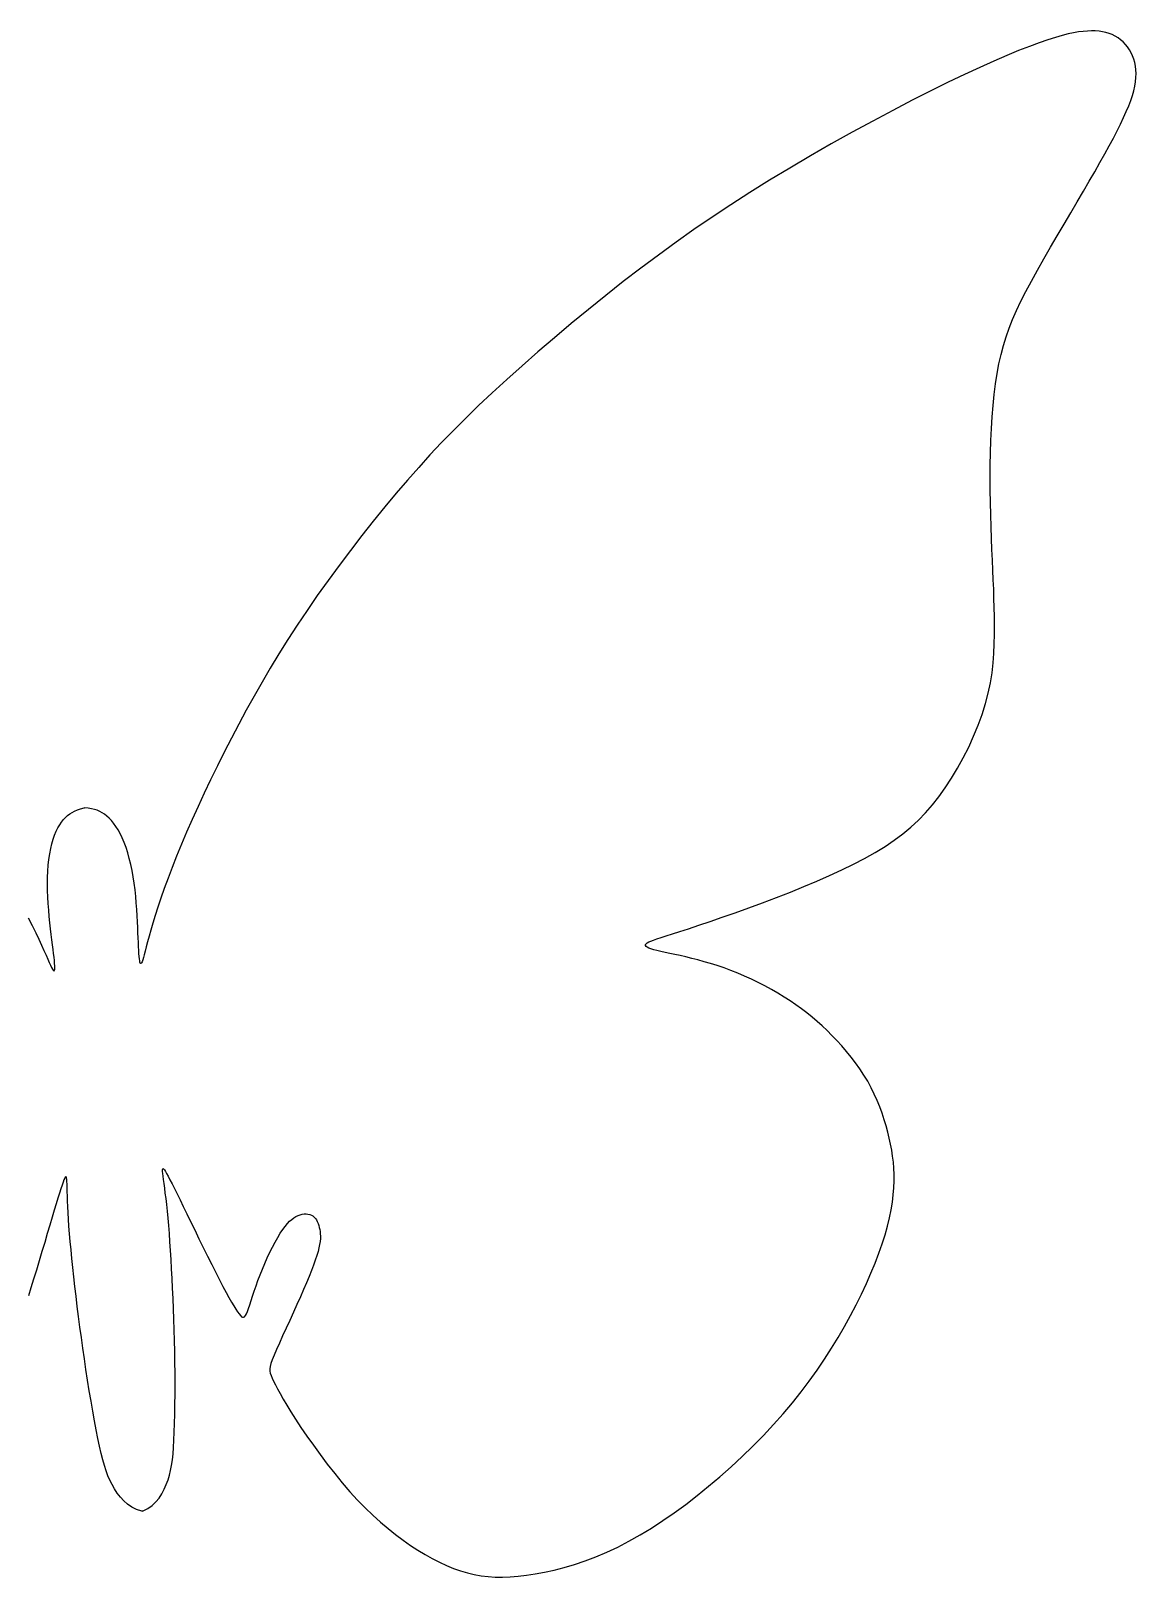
# Model space of a CAD drawing. Header units: millimetres. Extents: x 71 to 193, y 124 to 161.
# Drawn here: x 97 to 122.56, y 124.9 to 160.66 of the extents above; entities that cross this region are included whole.
import ezdxf

# ---------------------------------------------------------------- set-up
doc = ezdxf.new("R2010")
doc.units = ezdxf.units.MM

msp = doc.modelspace()

# ---------------------------------------------------------------- linework, layer by layer
at = {"color": 1}
for points in [[(99.582, 126.429), (99.598, 126.434), (99.71, 126.488), (99.808, 126.558), (99.893, 126.641), (99.968, 126.733), (100.032, 126.833), (100.087, 126.938), (100.134, 127.044), (100.174, 127.15), (100.207, 127.258), (100.235, 127.369), (100.258, 127.487), (100.276, 127.614), (100.291, 127.751), (100.303, 127.903), (100.312, 128.07), (100.32, 128.255), (100.327, 128.456), (100.332, 128.67), (100.335, 128.896), (100.337, 129.132), (100.337, 129.375), (100.336, 129.622), (100.333, 129.872), (100.329, 130.122), (100.324, 130.372), (100.317, 130.62), (100.309, 130.866), (100.3, 131.109), (100.291, 131.348), (100.28, 131.583), (100.269, 131.812), (100.258, 132.035), (100.246, 132.251), (100.233, 132.459), (100.22, 132.66), (100.206, 132.851), (100.192, 133.034), (100.177, 133.206), (100.161, 133.368), (100.145, 133.519), (100.128, 133.659), (100.112, 133.786), (100.097, 133.902), (100.083, 134.005), (100.071, 134.095), (100.061, 134.172), (100.053, 134.235), (100.05, 134.285), (100.049, 134.321), (100.053, 134.342), (100.061, 134.35), (100.073, 134.343), (100.091, 134.322), (100.114, 134.287), (100.143, 134.237), (100.179, 134.172), (100.22, 134.093), (100.268, 133.999), (100.323, 133.891), (100.384, 133.767), (100.452, 133.629), (100.527, 133.475), (100.609, 133.307), (100.698, 133.124), (100.792, 132.931), (100.89, 132.73), (100.989, 132.527), (101.088, 132.326), (101.185, 132.131), (101.278, 131.946), (101.365, 131.775), (101.444, 131.621), (101.516, 131.485), (101.582, 131.366), (101.64, 131.262), (101.693, 131.174), (101.739, 131.099), (101.78, 131.038), (101.816, 130.989), (101.847, 130.952), (101.875, 130.926), (101.899, 130.913), (101.922, 130.912), (101.943, 130.925), (101.964, 130.952), (101.986, 130.992), (102.01, 131.048), (102.036, 131.118), (102.064, 131.202), (102.096, 131.297), (102.13, 131.403), (102.168, 131.517), (102.21, 131.638), (102.255, 131.764), (102.303, 131.894), (102.356, 132.026), (102.412, 132.158), (102.471, 132.288), (102.531, 132.415), (102.592, 132.537), (102.653, 132.653), (102.713, 132.759), (102.771, 132.856), (102.828, 132.941), (102.882, 133.015), (102.935, 133.078), (102.986, 133.132), (103.035, 133.177), (103.084, 133.214), (103.133, 133.244), (103.181, 133.268), (103.229, 133.285), (103.276, 133.297), (103.322, 133.304), (103.367, 133.305), (103.41, 133.3), (103.451, 133.29), (103.489, 133.275), (103.524, 133.255), (103.554, 133.229), (103.582, 133.198), (103.605, 133.163), (103.626, 133.124), (103.644, 133.083), (103.659, 133.038), (103.672, 132.992), (103.682, 132.944), (103.69, 132.895), (103.696, 132.844), (103.698, 132.789), (103.697, 132.731), (103.691, 132.667), (103.681, 132.597), (103.665, 132.52), (103.643, 132.434), (103.615, 132.338), (103.58, 132.233), (103.539, 132.119), (103.491, 131.994), (103.437, 131.858), (103.376, 131.712), (103.309, 131.556), (103.236, 131.389), (103.157, 131.211), (103.074, 131.027), (102.989, 130.841), (102.905, 130.657), (102.825, 130.48), (102.751, 130.315), (102.685, 130.165), (102.629, 130.037), (102.586, 129.931), (102.555, 129.846), (102.536, 129.777), (102.527, 129.719), (102.529, 129.668), (102.539, 129.618), (102.558, 129.566), (102.584, 129.507), (102.617, 129.436), (102.658, 129.353), (102.708, 129.256), (102.768, 129.146), (102.839, 129.021), (102.921, 128.882), (103.016, 128.726), (103.126, 128.554), (103.249, 128.366), (103.386, 128.164), (103.535, 127.953), (103.692, 127.736), (103.858, 127.516), (104.029, 127.298), (104.203, 127.084), (104.38, 126.879), (104.557, 126.686), (104.735, 126.504), (104.911, 126.334), (105.088, 126.175), (105.263, 126.026), (105.438, 125.887), (105.611, 125.758), (105.782, 125.638), (105.952, 125.527), (106.121, 125.425), (106.287, 125.331), (106.452, 125.247), (106.616, 125.172), (106.778, 125.106), (106.939, 125.05), (107.098, 125.002), (107.257, 124.965), (107.416, 124.936), (107.577, 124.917), (107.742, 124.906), (107.911, 124.904), (108.087, 124.911), (108.271, 124.926), (108.464, 124.948), (108.669, 124.979), (108.883, 125.018), (109.106, 125.067), (109.338, 125.126), (109.576, 125.195), (109.82, 125.277), (110.069, 125.37), (110.322, 125.477), (110.577, 125.598), (110.835, 125.731), (111.095, 125.878), (111.356, 126.037), (111.619, 126.209), (111.883, 126.391), (112.147, 126.585), (112.412, 126.789), (112.676, 127.003), (112.939, 127.225), (113.199, 127.456), (113.454, 127.693), (113.703, 127.935), (113.945, 128.181), (114.179, 128.43), (114.402, 128.681), (114.614, 128.933), (114.814, 129.185), (115.004, 129.437), (115.185, 129.69), (115.355, 129.942), (115.517, 130.195), (115.671, 130.448), (115.817, 130.7), (115.956, 130.952), (116.088, 131.202), (116.211, 131.45), (116.326, 131.694), (116.432, 131.933), (116.529, 132.167), (116.616, 132.393), (116.692, 132.612), (116.758, 132.821), (116.814, 133.022), (116.86, 133.214), (116.897, 133.399), (116.926, 133.575), (116.946, 133.745), (116.96, 133.907), (116.966, 134.064), (116.967, 134.214), (116.961, 134.36), (116.95, 134.501), (116.933, 134.64), (116.911, 134.778), (116.885, 134.915), (116.854, 135.053), (116.819, 135.193), (116.779, 135.336), (116.735, 135.482), (116.687, 135.629), (116.633, 135.777), (116.573, 135.926), (116.507, 136.074), (116.435, 136.222), (116.356, 136.369), (116.269, 136.513), (116.175, 136.655), (116.076, 136.795), (115.973, 136.93), (115.865, 137.062), (115.755, 137.19), (115.643, 137.313), (115.53, 137.432), (115.416, 137.545), (115.302, 137.653), (115.187, 137.756), (115.069, 137.856), (114.948, 137.953), (114.824, 138.047), (114.695, 138.139), (114.562, 138.23), (114.422, 138.319), (114.278, 138.407), (114.13, 138.493), (113.977, 138.576), (113.823, 138.656), (113.666, 138.732), (113.508, 138.804), (113.349, 138.872), (113.191, 138.934), (113.033, 138.992), (112.878, 139.044), (112.724, 139.092), (112.574, 139.136), (112.427, 139.177), (112.285, 139.213), (112.148, 139.246), (112.017, 139.276), (111.892, 139.303), (111.776, 139.328), (111.668, 139.351), (111.569, 139.373), (111.482, 139.393), (111.406, 139.413), (111.342, 139.432), (111.292, 139.452), (111.254, 139.471), (111.23, 139.49), (111.218, 139.51), (111.219, 139.53), (111.232, 139.55), (111.256, 139.571), (111.292, 139.592), (111.34, 139.613), (111.402, 139.637), (111.48, 139.663), (111.578, 139.695), (111.698, 139.733), (111.842, 139.778), (112.014, 139.833), (112.215, 139.899), (112.448, 139.977), (112.709, 140.065), (112.992, 140.163), (113.292, 140.268), (113.605, 140.381), (113.925, 140.499), (114.248, 140.621), (114.567, 140.745), (114.879, 140.871), (115.182, 140.998), (115.475, 141.127), (115.757, 141.257), (116.027, 141.39), (116.284, 141.525), (116.528, 141.662), (116.756, 141.803), (116.969, 141.946), (117.168, 142.094), (117.354, 142.248), (117.529, 142.409), (117.695, 142.58), (117.853, 142.76), (118.004, 142.952), (118.151, 143.157), (118.295, 143.377), (118.433, 143.608), (118.566, 143.849), (118.691, 144.097), (118.806, 144.349), (118.911, 144.602), (119.003, 144.855), (119.081, 145.104), (119.144, 145.347), (119.194, 145.584), (119.231, 145.817), (119.257, 146.044), (119.274, 146.266), (119.284, 146.485), (119.288, 146.7), (119.289, 146.911), (119.287, 147.12), (119.282, 147.328), (119.276, 147.537), (119.269, 147.749), (119.26, 147.967), (119.251, 148.191), (119.241, 148.424), (119.23, 148.669), (119.22, 148.926), (119.211, 149.194), (119.202, 149.47), (119.195, 149.753), (119.19, 150.041), (119.188, 150.33), (119.189, 150.619), (119.193, 150.906), (119.202, 151.188), (119.215, 151.465), (119.232, 151.736), (119.254, 151.999), (119.281, 152.255), (119.313, 152.501), (119.35, 152.737), (119.392, 152.963), (119.44, 153.178), (119.494, 153.385), (119.556, 153.586), (119.626, 153.786), (119.706, 153.988), (119.796, 154.195), (119.898, 154.41), (120.013, 154.636), (120.141, 154.877), (120.281, 155.129), (120.428, 155.39), (120.582, 155.656), (120.739, 155.924), (120.896, 156.191), (121.051, 156.453), (121.201, 156.707), (121.344, 156.951), (121.479, 157.183), (121.606, 157.405), (121.726, 157.615), (121.838, 157.815), (121.941, 158.004), (122.037, 158.183), (122.124, 158.35), (122.203, 158.508), (122.274, 158.656), (122.337, 158.795), (122.392, 158.926), (122.439, 159.049), (122.478, 159.166), (122.509, 159.277), (122.534, 159.383), (122.55, 159.484), (122.56, 159.581), (122.562, 159.674), (122.558, 159.763), (122.548, 159.849), (122.531, 159.931), (122.509, 160.009), (122.48, 160.084), (122.447, 160.156), (122.408, 160.225), (122.364, 160.29), (122.315, 160.35), (122.263, 160.406), (122.206, 160.457), (122.145, 160.502), (122.08, 160.542), (122.012, 160.575), (121.941, 160.603), (121.866, 160.625), (121.788, 160.641), (121.706, 160.652), (121.62, 160.659), (121.53, 160.661), (121.436, 160.658), (121.338, 160.651), (121.233, 160.639), (121.119, 160.62), (120.994, 160.594), (120.853, 160.558), (120.696, 160.512), (120.519, 160.455), (120.319, 160.386), (120.095, 160.302), (119.846, 160.204), (119.572, 160.091), (119.272, 159.962), (118.946, 159.817), (118.595, 159.654), (118.218, 159.474), (117.815, 159.275), (117.386, 159.058), (116.936, 158.824), (116.471, 158.576), (115.994, 158.316), (115.512, 158.047), (115.03, 157.771), (114.552, 157.49), (114.084, 157.207), (113.629, 156.924), (113.188, 156.64), (112.758, 156.354), (112.337, 156.065), (111.923, 155.773), (111.514, 155.476), (111.109, 155.172), (110.704, 154.862), (110.3, 154.544), (109.898, 154.22), (109.501, 153.893), (109.111, 153.565), (108.73, 153.239), (108.362, 152.917), (108.009, 152.6), (107.673, 152.293), (107.357, 151.995), (107.058, 151.706), (106.773, 151.421), (106.499, 151.139), (106.233, 150.855), (105.972, 150.568), (105.712, 150.273), (105.452, 149.968), (105.188, 149.651), (104.922, 149.324), (104.656, 148.988), (104.392, 148.645), (104.131, 148.299), (103.875, 147.951), (103.627, 147.604), (103.389, 147.26), (103.162, 146.92), (102.945, 146.585), (102.738, 146.254), (102.539, 145.925), (102.348, 145.599), (102.164, 145.275), (101.985, 144.952), (101.811, 144.629), (101.641, 144.305), (101.475, 143.983), (101.315, 143.662), (101.16, 143.345), (101.01, 143.032), (100.868, 142.725), (100.732, 142.425), (100.604, 142.132), (100.485, 141.85), (100.373, 141.577), (100.269, 141.315), (100.174, 141.066), (100.087, 140.829), (100.008, 140.606), (99.938, 140.398), (99.876, 140.205), (99.821, 140.028), (99.775, 139.868), (99.735, 139.723), (99.7, 139.594), (99.671, 139.48), (99.647, 139.382), (99.625, 139.298), (99.607, 139.229), (99.591, 139.175), (99.576, 139.134), (99.563, 139.107), (99.552, 139.093), (99.542, 139.092), (99.533, 139.102), (99.525, 139.124), (99.519, 139.158), (99.512, 139.202), (99.507, 139.257), (99.502, 139.323), (99.497, 139.398), (99.492, 139.484), (99.488, 139.58), (99.483, 139.686), (99.478, 139.802), (99.473, 139.927), (99.467, 140.06), (99.46, 140.2), (99.451, 140.345), (99.44, 140.494), (99.427, 140.645), (99.411, 140.797), (99.391, 140.948), (99.368, 141.097), (99.342, 141.243), (99.312, 141.385), (99.278, 141.522), (99.242, 141.653), (99.203, 141.777), (99.161, 141.893), (99.116, 142), (99.069, 142.098), (99.02, 142.186), (98.969, 142.265), (98.917, 142.336), (98.864, 142.399), (98.811, 142.455), (98.757, 142.503), (98.703, 142.545), (98.65, 142.581), (98.595, 142.611), (98.537, 142.636), (98.475, 142.656), (98.406, 142.671), (98.328, 142.684), (98.241, 142.692), (98.239, 142.693)], [(96.94, 140.15), (97.033, 139.97), (97.115, 139.805), (97.188, 139.654), (97.251, 139.518), (97.306, 139.396), (97.353, 139.289), (97.394, 139.196), (97.428, 139.117), (97.458, 139.052), (97.483, 139.001), (97.504, 138.963), (97.521, 138.938), (97.534, 138.926), (97.544, 138.927), (97.551, 138.938), (97.555, 138.962), (97.557, 138.996), (97.555, 139.041), (97.552, 139.096), (97.546, 139.161), (97.538, 139.237), (97.529, 139.322), (97.518, 139.418), (97.505, 139.523), (97.491, 139.638), (97.475, 139.762), (97.459, 139.894), (97.444, 140.034), (97.428, 140.178), (97.415, 140.327), (97.403, 140.478), (97.394, 140.63), (97.389, 140.783), (97.387, 140.934), (97.389, 141.082), (97.395, 141.227), (97.406, 141.367), (97.42, 141.502), (97.439, 141.631), (97.461, 141.752), (97.487, 141.865), (97.518, 141.97), (97.552, 142.065), (97.589, 142.151), (97.628, 142.23), (97.67, 142.301), (97.714, 142.364), (97.759, 142.421), (97.805, 142.471), (97.852, 142.515), (97.901, 142.553), (97.954, 142.587), (98.012, 142.617), (98.078, 142.644), (98.152, 142.669), (98.237, 142.692), (98.239, 142.693)], [(99.582, 126.429), (99.565, 126.431), (99.447, 126.466), (99.338, 126.519), (99.24, 126.587), (99.152, 126.666), (99.072, 126.754), (99, 126.848), (98.937, 126.945), (98.88, 127.043), (98.829, 127.144), (98.784, 127.249), (98.742, 127.362), (98.703, 127.484), (98.666, 127.617), (98.629, 127.765), (98.592, 127.928), (98.554, 128.109), (98.515, 128.306), (98.475, 128.517), (98.435, 128.74), (98.394, 128.972), (98.354, 129.211), (98.315, 129.455), (98.276, 129.702), (98.239, 129.949), (98.204, 130.197), (98.17, 130.443), (98.137, 130.687), (98.106, 130.928), (98.076, 131.165), (98.048, 131.398), (98.021, 131.626), (97.996, 131.848), (97.972, 132.063), (97.951, 132.271), (97.931, 132.471), (97.913, 132.662), (97.897, 132.844), (97.884, 133.017), (97.873, 133.179), (97.864, 133.331), (97.857, 133.471), (97.852, 133.6), (97.848, 133.716), (97.845, 133.82), (97.843, 133.911), (97.84, 133.988), (97.836, 134.052), (97.832, 134.102), (97.827, 134.137), (97.82, 134.158), (97.811, 134.164), (97.799, 134.155), (97.785, 134.132), (97.768, 134.093), (97.747, 134.039), (97.723, 133.97), (97.695, 133.885), (97.664, 133.784), (97.628, 133.668), (97.588, 133.536), (97.543, 133.388), (97.494, 133.225), (97.441, 133.045), (97.383, 132.85), (97.322, 132.644), (97.259, 132.43), (97.194, 132.214), (97.129, 131.999), (97.066, 131.791), (97.005, 131.593), (96.947, 131.41)]]:
    msp.add_lwpolyline(points, dxfattribs=at)

doc.saveas('drawing.dxf')
